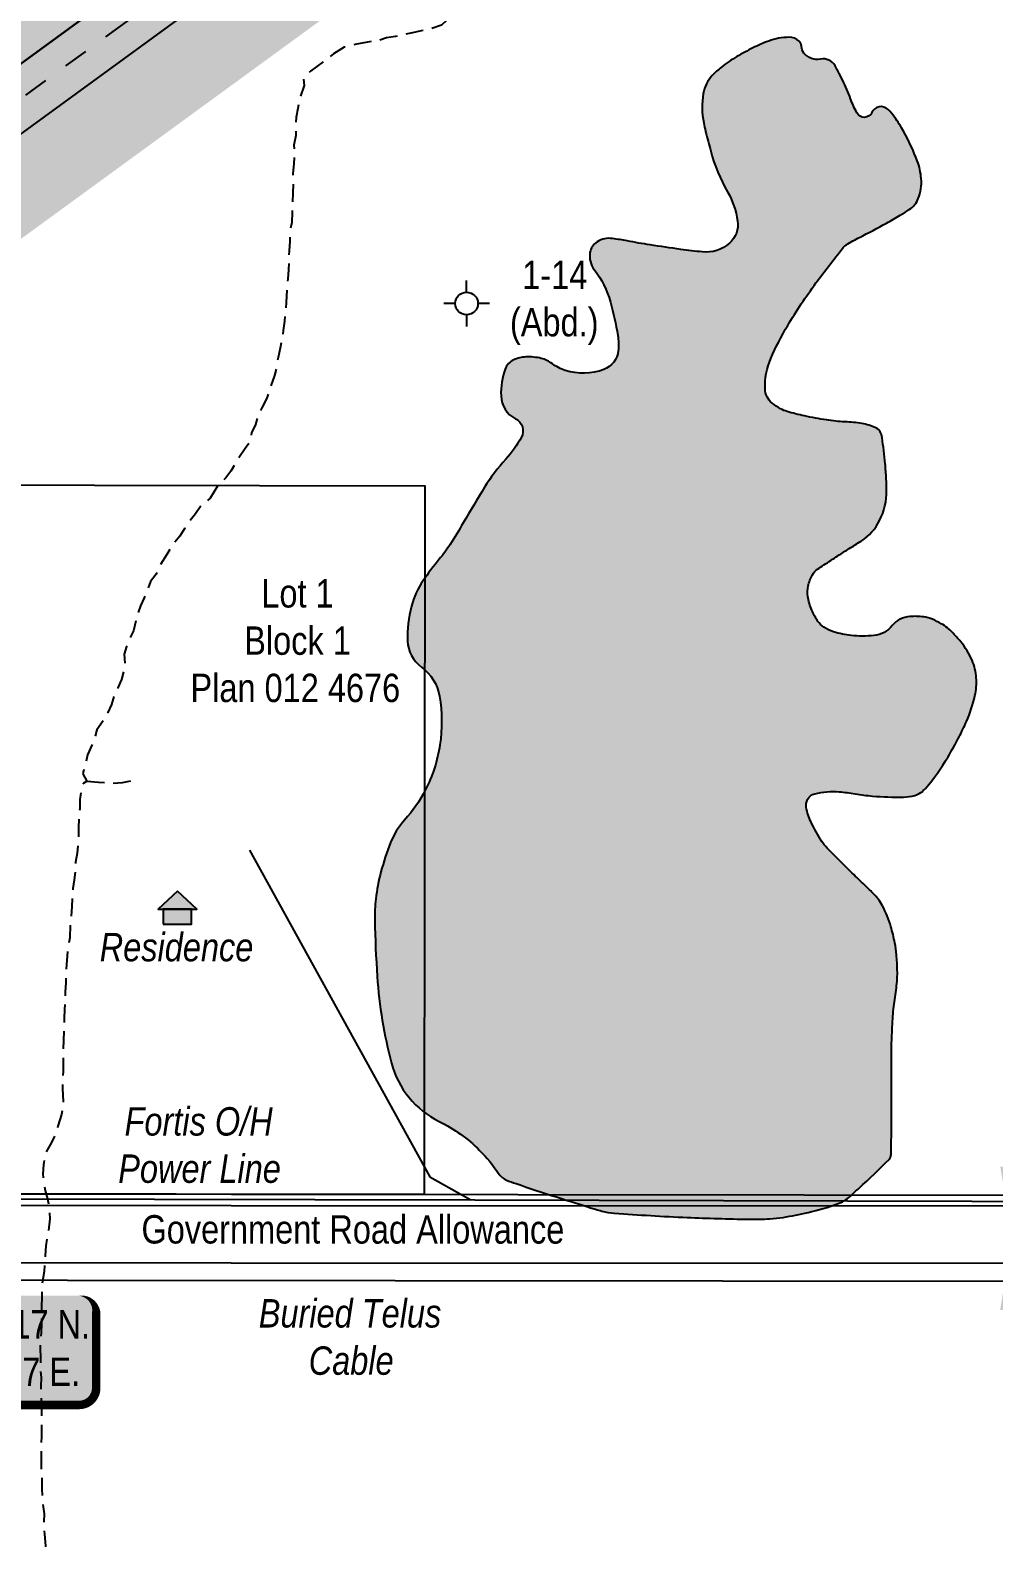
# Model space of a CAD drawing. Extents: x 502055 to 509951, y 5886875 to 5891529.
# Drawn here: x 505739 to 506078, y 5886876 to 5887410 of the extents above; entities that cross this region are included whole.
import ezdxf
from ezdxf.enums import TextEntityAlignment as Align

# ---------------------------------------------------------------- set-up
doc = ezdxf.new("R2010")
doc.units = 0
doc.header["$LTSCALE"] = 5
doc.header["$PDSIZE"] = 0.5
doc.linetypes.add('foc-DRILLPATH', pattern=[14.75, 6, -1.75, 1.75, -1.75, 1.75, -1.75])
doc.linetypes.add('UG_PIPE', pattern=[1.875, 1.25, -0.625])
doc.layers.get('Defpoints').update_dxf_attribs({"color": 9})
for name, color, linetype in [('AS-PIPE-UG', 44, 'UG_PIPE'), ('AS-POWER', 104, 'foc-POWER'), ('AS-POWER-T', 104, 'Continuous'), ('AS-RESIDENCE', 14, 'Continuous'), ('AS-TELEPHONE', 224, 'foc-TEL'), ('AS-TELEPHONE-T', 224, 'Continuous'), ('DETAIL-T', 7, 'Continuous'), ('F-RW', 190, 'Continuous'), ('F-WS-S', 8, 'Continuous'), ('L-ROAD-T', 7, 'Continuous'), ('L-SEC', 7, 'Continuous'), ('L-TITLEDB', 4, 'Continuous'), ('L-TITLEDB-T', 4, 'Continuous'), ('P-BUFFER-H 30m', 51, 'Continuous'), ('P-PDRILLPATH', 12, 'foc-DRILLPATH'), ('P-PROPOSED', 10, 'Continuous'), ('T-WATER', 160, 'Continuous'), ('T-WATER-H', 133, 'Continuous')]:
    doc.layers.add(name, color=color, linetype=linetype)
doc.layers.add('F-WS-T', color=190, linetype='Continuous', lineweight=9)
doc.layers.add('P-REPAIR-YELLOW-H', color=7, linetype='Continuous', true_color=0xeff1c0)
doc.styles.add('100L', font='ARIALN.TTF', dxfattribs={"height": 11})
doc.styles.add('80', font='ARIALN.TTF', dxfattribs={"height": 10})
doc.styles.add('80CG', font='ARIALN.TTF', dxfattribs={"height": 10})
doc.styles.add('80L', font='ARIALN.TTF', dxfattribs={"height": 10})
doc.styles.add('foc-LtypeFont', font='ARIALN.TTF', dxfattribs={"height": 7.349999999999999})
doc.linetypes.add('foc-POWER', pattern='A,6,-1,["P",foc-LtypeFont,S=0.2,R=0,X=-0.625,Y=-0.75],-1.239999999999999,4', length=12.24)
doc.linetypes.add('foc-TEL', pattern='A,2,-1,["T",foc-LtypeFont,S=0.2,R=0,X=-0.425,Y=-0.75],-1.239999999999999,8', length=12.24)
doc.linetypes.add('foc-TEL-NOLINE', pattern='A,0,-2,["T",foc-LtypeFont,S=0.2,R=0,X=-0.425,Y=-0.75],-10.24', length=12.24)
doc.dimstyles.new('Compass 5 000', dxfattribs={"dimscale": 5, "dimtxt": 9, "dimasz": 2, "dimexe": 0.2, "dimexo": 0.0625, "dimgap": 0.5, "dimtad": 0, "dimtih": 1, "dimtoh": 1, "dimzin": 0, "dimdsep": 46, "dimtxsty": '80CG', "dimcen": 0.1, "dimse1": 1, "dimse2": 1, "dimclrd": 256, "dimclrt": 256, "dimaunit": 1, "dimadec": 4, "dimazin": 0, "dimtfac": 0.06, "dimtofl": 0, "dimtmove": 0, "dimatfit": 1, "dimfxl": 0.2, "dimtolj": 1, "dimtzin": 0, "dimlwd": -1, "dimarcsym": 0})

# ---------------------------------------------------------------- blocks, each defined once
blk = doc.blocks.new('GABD')
for p, q in [((0, 0.8077887898252811), (0, 1.615577579648743)), ((-0.8077887898243716, 0), (-1.615577579648743, 0)), ((1.615577579648743, 0), (0.8077887898243716, 0)), ((0, -0.8077887898252811), (0, -1.615577579648743))]:
    blk.add_line(p, q)
blk.add_circle((0, 0), 0.8)
blk = doc.blocks.new('*D380')
at = {"layer": 'Defpoints', "color": 0, "transparency": 16777216}
for p in [(506013.5003196545, 5886999.739307504), (506082.2474383505, 5886999.653492651), (506013.4622713345, 5886969.258426028)]:
    blk.add_point(p, dxfattribs=at)
at = {"layer": 'L-TITLEDB-T', "transparency": 16777216}
for p, q in [((506082.2599210244, 5887009.65348486), (506082.2892543388, 5887033.152690115)), ((506082.2892543388, 5887033.152690115), (506092.2892543388, 5887033.152690114)), ((506082.1969073566, 5886959.172618967), (506082.1844246827, 5886949.172626757))]:
    blk.add_line(p, q, dxfattribs=at)
for points in [[(506080.5932556561, 5887009.655565306), (506083.9265863926, 5887009.651404414), (506082.2474383505, 5886999.653492651)], [(506080.5302419884, 5886959.174699412), (506083.8635727247, 5886959.17053852), (506082.2093900305, 5886969.172611175)]]:
    blk.add_solid(points, dxfattribs=at)
at = {"layer": 'L-TITLEDB-T', "transparency": 16777216, "insert": (506129.3970305999, 5887033.152690115), "char_height": 10, "attachment_point": 5, "style": '80CG'}
blk.add_mtext('\\A1;30.48 Road\\PPlan 1791 RS', dxfattribs=at)
blk = doc.blocks.new('res_occ')
for points in [[(0.1000986410450423, 0.8906701123119093), (-1.256710929257224, -0.3736609102117654), (1.456908211347308, -0.3736609102117654)], [(-0.8999013589549576, -1.425351696405505), (1.100098641045042, -1.425351696405505), (1.100098641045042, -0.3736609102117654), (-0.8999013589549576, -0.3736609102117654)]]:
    blk.add_hatch(color=14).paths.add_polyline_path(points)
at = {"color": 14}
for points in [[(0.1000986410450423, 0.8906701123119093), (-1.256710929257224, -0.3736609102117654), (1.456908211347308, -0.3736609102117654)], [(-0.8999013589549576, -1.425351696405505), (1.100098641045042, -1.425351696405505), (1.100098641045042, -0.3736609102117654), (-0.8999013589549576, -0.3736609102117654)]]:
    blk.add_lwpolyline(points, close=True, dxfattribs=at)
blk = doc.blocks.new('*U455')
h = blk.add_hatch(color=254)
edge = h.paths.add_edge_path()
edge.add_line((-33.99999999999998, -20), (33.99999999999998, -20))
edge.add_arc((33.99999999999999, -13.99999999999999), 6.000000000000007, 269.9999999999999, 359.9999999999999)
edge.add_line((39.99999999999999, -14), (39.99999999999999, 12.5))
edge.add_arc((33.99999999999999, 12.49999999999999), 6.000000000000007, 6.785183320455494e-14, 90.00000000000007)
edge.add_line((33.99999999999998, 18.5), (-33.99999999999998, 18.5))
edge.add_arc((-33.99999999999999, 12.49999999999999), 6.000000000000007, 89.99999999999993, 179.9999999999999)
edge.add_line((-39.99999999999999, 12.5), (-39.99999999999999, -14))
edge.add_arc((-33.99999999999999, -13.99999999999999), 6.000000000000007, 180, 270.0000000000001)
at = {"color": 1, "flags": 128}
blk.add_lwpolyline([(-75.2830790201481, 54.50449555331237, 0, 9.999999999999998, 0), (0, 0, 4.999999999999999, 4.999999999999999, 0)], format="xyseb", dxfattribs=at)
blk.add_lwpolyline([(-33.99999999999998, -20, 3, 3, 0), (33.99999999999998, -20, 3, 3, 0.4142135623730951), (39.99999999999999, -14, 3, 3, 0), (39.99999999999999, 12.5, 3, 0, 0.4142135623730951), (33.99999999999998, 18.5, 0, 0, 0), (-33.99999999999998, 18.5, 0, 0, 0.4142135623730951), (-39.99999999999999, 12.5, 0, 0, 0), (-39.99999999999999, -14, 0, 3, 0.4142135623730951)], format="xyseb", close=True, dxfattribs=at)
at = {"color": 1, "style": '80'}
blk.add_attdef('ENTER_TEXT_001', (-35.98567530695772, -4.996589358799454), '', height=10, dxfattribs=at)

msp = doc.modelspace()

# ---------------------------------------------------------------- hatches: boundary and pattern name
at = {"layer": 'P-BUFFER-H 30m'}
h = msp.add_hatch(color=256, dxfattribs=at)
h.dxf.hatch_style = 1
edge = h.paths.add_edge_path()
edge.add_arc((505621.7830000013, 5887000.174), 29.9999999988418, 269.9713478130281, 284.51144770330023, ccw=False)
edge.add_line((505621.7679977519, 5886970.174003752), (505601.770997752, 5886970.184003751))
edge.add_arc((505601.7860000001, 5887000.183999999), 29.99999999975704, 179.9032408297406, 269.9713478154747, ccw=False)
edge.add_line((505571.786042779, 5887000.234662958), (505572.368042779, 5887344.864662957))
edge.add_arc((505602.368, 5887344.814), 29.99999999998724, 126.131243701291, 179.903240833298, ccw=False)
edge.add_line((505584.6788938691, 5887369.044054154), (506193.857893869, 5887813.774054153))
edge.add_arc((506211.547, 5887789.543999999), 30.00000000035879, 0.06713713213719075, 126.13124370138081, ccw=False)
edge.add_line((506241.5469794046, 5887789.579152911), (506241.5759794046, 5887764.830152911))
edge.add_arc((506211.5760000005, 5887764.794999999), 29.99999999955324, -17.800666491452887, 0.06713713213821393, ccw=False)
edge.add_arc((506211.6319999993, 5887746.28), 30.0000000008371, 0.13124179590312224, 18.147256161201312, ccw=False)
edge.add_line((506241.6319212972, 5887746.348717984), (506241.6885477617, 5887721.627540222))
edge.add_arc((506211.6886264645, 5887721.55882224), 29.99999999997767, -53.86913122597218, 0.13124179412710646, ccw=False)
edge.add_line((506229.3775740407, 5887697.328652333), (505687.2816452834, 5887301.577962082))
edge.add_line((505687.2816452834, 5887301.577962082), (505686.7669271262, 5887000.10163386))
edge.add_arc((505656.7669708505, 5887000.152853544), 29.99999999998483, 269.90217756163054, 359.9021775616317, ccw=False)
edge.add_line((505656.7157511664, 5886970.152897269), (505636.7157803159, 5886970.187043725))
edge.add_arc((505636.7670000026, 5887000.187), 29.99999999963996, 255.5879709918466, 269.9021775567391, ccw=False)
at = {"layer": 'P-REPAIR-YELLOW-H'}
h = msp.add_hatch(color=256, dxfattribs=at)
h.dxf.hatch_style = 1
h.paths.add_polyline_path([(505636.767, 5887000.187), (505637.3250000001, 5887327.014), (506211.632, 5887746.28), (506211.6886264645, 5887721.558822239), (505657.3076581134, 5887316.839584833), (505656.7669708505, 5887000.152853544)])
at = {"layer": 'T-WATER-H'}
h = msp.add_hatch(color=256, dxfattribs=at)
h.dxf.hatch_style = 1
edge = h.paths.add_edge_path()
edge.add_arc((505816.412247539, 5887237.500281261), 318.4167414690457, 312.3288180032828, 314.9823997351388)
edge.add_arc((506040.1499229792, 5887013.625106948), 1.906645129295295, 314.9823997839719, 349.8050312788247)
edge.add_arc((506034.0993789305, 5887014.713223144), 8.054252805057097, 349.805031311078, 359.4028247902803)
edge.add_arc((503790.7348642698, 5887038.095926179), 2251.54062371103, 359.4028247858316, 359.9761988639583)
edge.add_arc((500689.2314596187, 5887039.384316167), 5353.044295966038, 359.9761988639622, 360.1067944779134)
edge.add_arc((506308.1584132114, 5887049.857532011), 265.89241822297, 179.5208211719128, 180.1067944796344, ccw=False)
edge.add_arc((506117.1218316561, 5887051.455255619), 74.84915554911879, 177.3353703149262, 179.5208211718064, ccw=False)
edge.add_arc((506607.7612051909, 5887028.620840514), 566.0195998714444, 176.5406836615149, 177.3353703093721, ccw=False)
edge.add_arc((506105.9403605853, 5887058.955875887), 63.28271595333435, 170.4762248478902, 176.5406836617687, ccw=False)
edge.add_arc((505983.4440576498, 5887079.506984306), 60.92554580942883, 350.4762248437794, 356.6569971397687)
edge.add_arc((506009.8050860128, 5887077.967165288), 34.51958324475252, 356.6569971388359, 361.6857158982471)
edge.add_arc((505933.2202850089, 5887075.713291068), 111.1375425871947, 1.685715903516871, 4.487686666681852)
edge.add_arc((506008.5137816498, 5887081.622736624), 35.61249916981961, 4.48768666773443, 11.31668729040195)
edge.add_arc((505975.5375325397, 5887075.02344351), 69.24259989799761, 11.31668728601324, 16.21274742994707)
edge.add_arc((506005.208574748, 5887083.650837145), 38.34271856063118, 16.21274742983341, 28.02376903457875)
edge.add_arc((506022.8896401747, 5887093.061437131), 18.31325359716362, 28.02376901584196, 45.14734299643151)
edge.add_arc((505893.7557596751, 5886963.261676134), 201.4075927994531, 45.14734299452854, 46.55908381926441)
edge.add_arc((506242.9077038524, 5887331.951735773), 306.3713356721883, 225.4144532013082, 226.559082414002, ccw=False)
edge.add_arc((506707.9129947411, 5887803.733462091), 968.7971185653433, 225.0175778489883, 225.4144532013779, ccw=False)
edge.add_arc((506387.9948286733, 5887483.618952964), 516.2256524594086, 224.4738886767872, 225.0175789029987, ccw=False)
edge.add_arc((506030.1685989118, 5887132.304501754), 14.76632775353476, 211.8817662487689, 224.4738886776219, ccw=False)
edge.add_arc((506087.1260356362, 5887167.73223982), 81.84295723555, 206.5419373624872, 211.8817662212326, ccw=False)
edge.add_arc((506029.9041110094, 5887139.150126714), 17.87979715422243, 188.8860450125201, 206.5419373604791, ccw=False)
edge.add_arc((506016.7163398235, 5887137.088267519), 4.531817075324106, 153.3897705237493, 188.8860450196758, ccw=False)
edge.add_arc((506016.162723126, 5887137.365621749), 3.91261047264809, 103.72813983859402, 153.3897705325276, ccw=False)
edge.add_arc((506021.675296687, 5887114.800306085), 27.1415135516697, 85.37907647423071, 103.72813981399628, ccw=False)
edge.add_arc((506018.7335709539, 5887078.404362791), 63.6561467631622, 80.28354345410952, 85.37907647410759, ccw=False)
edge.add_arc((506042.0837475599, 5887214.772674707), 74.69683384161641, 260.2835434932087, 264.9872208684105)
edge.add_arc((506044.7252674141, 5887244.888021528), 104.9278070527258, 264.9872208684213, 270.9542560798708)
edge.add_arc((506046.2308474703, 5887154.497812568), 14.52506015274457, 270.9542560626601, 287.0375666756079)
edge.add_arc((506048.1127328944, 5887148.356846344), 8.102213515997112, 287.0375666744875, 319.252501228238)
edge.add_arc((505997.5792524194, 5887191.89543521), 74.8048474174458, 319.2525011744289, 329.7301484944924)
edge.add_arc((505918.5485466907, 5887238.021482792), 166.3114849552222, 329.7301484946045, 332.5111645114735)
edge.add_arc((505985.9073163226, 5887202.973407281), 90.38012487680005, 332.5111645034708, 336.2839661588567)
edge.add_arc((506023.0294826023, 5887186.665523875), 49.83382676608741, 336.2839661590569, 347.2680859436844)
edge.add_arc((506049.9130011796, 5887180.591324565), 22.27263179301529, 347.2680859485604, 363.729650241251)
edge.add_arc((506053.5390746142, 5887180.827696598), 18.63886236022058, 3.729650241417013, 23.34684498853227)
edge.add_arc((506045.9301663098, 5887177.54340549), 26.92632600546052, 23.34684498997186, 39.64354313715227)
edge.add_arc((506013.5546753721, 5887150.718600824), 68.97085666989176, 39.6435431375947, 43.54876103893991)
edge.add_arc((506052.8818945881, 5887188.102398901), 14.71057165490973, 43.54876097941554, 52.01078039615278)
edge.add_arc((506050.9617806075, 5887185.643811712), 17.83010505993441, 52.01078039752245, 60.27030001526989)
edge.add_arc((506043.744103716, 5887173.00510422), 32.38454722604097, 60.27030010825824, 66.39653462179074)
edge.add_arc((506052.2288208519, 5887192.422653111), 11.19418078797579, 66.39653462226421, 82.87930567795745)
edge.add_arc((506050.4208639801, 5887177.950128209), 25.77919656052255, 82.87930563096599, 93.71959895449936)
edge.add_arc((506049.3169285277, 5887194.930980444), 8.76249840508454, 93.71959895443825, 140.8458201737594)
edge.add_arc((506035.0388721521, 5887206.556877964), 9.650116483086071, 276.0631395414207, 320.84582017943137, ccw=False)
edge.add_arc((506031.9677253742, 5887235.4703523), 38.72623968963145, 269.9999999993972, 276.0631395413633, ccw=False)
edge.add_arc((506031.9677253811, 5887231.458097857), 34.71398524660617, 263.59570334300935, 269.99999998789485, ccw=False)
edge.add_arc((506031.915044614, 5887230.98875597), 34.24169606583555, 252.9071461281291, 263.595703342995, ccw=False)
edge.add_arc((506025.5137238889, 5887210.171699667), 12.46265246553026, 235.14472861096561, 252.9071460665753, ccw=False)
edge.add_arc((506023.150719985, 5887206.778771438), 8.327951820823339, 215.3278024660475, 235.1447286139597, ccw=False)
edge.add_arc((506033.2476950082, 5887213.935186476), 20.70386313362989, 202.79700511525, 215.327802409025, ccw=False)
edge.add_arc((506032.6372765613, 5887213.678627733), 20.04172034775436, 188.3709732010635, 202.7970051156273, ccw=False)
edge.add_arc((506023.0041788681, 5887212.261121924), 10.30488852802942, 168.2017269751499, 188.3709731969922, ccw=False)
edge.add_arc((506027.4355987471, 5887211.335489475), 14.83194911678006, 151.5423335939353, 168.2017269719933, ccw=False)
edge.add_arc((506019.2122140401, 5887215.792559093), 5.478365546135567, 123.9617730457035, 151.5423335327679, ccw=False)
edge.add_arc((506132.5652609229, 5887047.49766055), 208.3874242720106, 123.21559227548809, 123.9617730432467, ccw=False)
edge.add_arc((506560.0446182857, 5886394.628540701), 988.7570089072533, 122.87303455317041, 123.21559135517961, ccw=False)
edge.add_arc((506204.3676354961, 5886944.98922568), 333.4685230808542, 122.05679215864279, 122.873034553168, ccw=False)
edge.add_arc((505832.8221334316, 5887538.27692869), 366.5574468999427, 302.0567921375515, 302.8353219026879)
edge.add_arc((506021.5518688906, 5887245.82181413), 18.49293121516157, 302.8353219033468, 333.313381575461)
edge.add_arc((506017.479264159, 5887247.868929292), 23.05108761743461, 333.3133815664096, 360.5471665869357)
edge.add_arc((505943.9045733886, 5887247.166280045), 96.62913351385787, 0.5471665871262472, 3.014631269573643)
edge.add_arc((505883.643960288, 5887243.992724283), 156.9732545816169, 3.01463126908086, 4.950514925310078)
edge.add_arc((505903.4579074444, 5887245.708977491), 137.0851167353169, 4.950514925342256, 8.847170815239622)
edge.add_arc((506032.4613549602, 5887265.788532228), 6.528316876429845, 8.847170827983357, 26.77284870163518)
edge.add_arc((506035.4238990085, 5887267.283259222), 3.210052868465249, 26.77284870016675, 65.2382276417356)
edge.add_arc((506028.7177301302, 5887252.744312161), 19.22110163730166, 65.23822765448088, 80.71109413975519)
edge.add_arc((506023.7544740864, 5887222.398671552), 49.96995225855146, 80.71109413986379, 87.62518216169092)
edge.add_arc((506028.2169237371, 5887329.999792889), 57.72366301133716, 261.19272340296874, 267.62518154473514, ccw=False)
edge.add_arc((506040.6461258911, 5887410.220165119), 138.9012041595641, 257.9124574873207, 261.1927234029049, ccw=False)
edge.add_arc((506029.8578541361, 5887359.843935619), 87.38274818461821, 253.77642247269551, 257.9124573567605, ccw=False)
edge.add_arc((506008.3896957387, 5887286.063387599), 10.54232203308608, 240.27026235863218, 253.7764224736179, ccw=False)
edge.add_arc((506013.9841715624, 5887295.859729988), 21.82356681979637, 230.894299754464, 240.2702621928015, ccw=False)
edge.add_arc((506004.5034575314, 5887284.196085069), 6.792780036738085, 181.819416876677, 230.8942997548956, ccw=False)
edge.add_arc((506022.589668676, 5887284.770602475), 24.88811379457503, 156.7584932825356, 181.8194168673131, ccw=False)
edge.add_arc((506090.5222518615, 5887255.596389477), 98.82031626622351, 149.1619316222282, 156.7584932827673, ccw=False)
edge.add_arc((506166.6583264209, 5887210.141590482), 187.4929760945552, 143.6488160943205, 149.1619316318252, ccw=False)
edge.add_arc((506337.9470861517, 5887084.081748211), 400.1686047957251, 141.4526672038383, 143.6488160942211, ccw=False)
edge.add_arc((506029.5739716904, 5887329.789009544), 5.876789011446783, 123.2550898965311, 141.4526672790024, ccw=False)
edge.add_arc((506050.0245907567, 5887298.602674051), 43.17042575662177, 116.2126103728458, 123.25508989961659, ccw=False)
edge.add_arc((505951.251256144, 5887499.225120071), 180.4487538269585, 296.2126104214135, 299.6555843627168)
edge.add_arc((505887.8861241262, 5887610.516395614), 308.5147054598996, 299.6555843627509, 300.6842658553142)
edge.add_arc((505974.2930556143, 5887464.899456878), 139.1911965896808, 300.6842667216086, 302.2157775605552)
edge.add_arc((506044.2217767793, 5887353.922316616), 8.019737405690728, 302.2157775596947, 338.8634545021847)
edge.add_arc((506036.7775577875, 5887356.800258206), 16.00089923785303, 338.863454483656, 364.5838958787814)
edge.add_arc((506029.765294716, 5887356.238048566), 23.03566384391836, 4.583895879846052, 20.47379547676707)
edge.add_arc((505980.8250211847, 5887337.965537739), 75.27583062420358, 20.47379547605524, 29.24431186064701)
edge.add_arc((505998.0866236387, 5887347.630248585), 55.49276829776021, 29.2443118611656, 35.37908817057213)
edge.add_arc((506027.2666728264, 5887368.35140536), 19.70392075155286, 35.37908826454642, 45.68338993549619)
edge.add_arc((506038.5677330085, 5887379.925317528), 3.527722059943142, 45.68338993848285, 155.4867044692394)
edge.add_arc((506032.6752571984, 5887382.612324973), 2.948486721735117, 208.4877512870722, 335.486704486482, ccw=False)
edge.add_arc((506061.2718724604, 5887398.131105511), 35.48460440443161, 199.5537473459399, 208.4877512908068, ccw=False)
edge.add_arc((505975.0033228448, 5887367.490705824), 56.06372570501542, 19.55374723504747, 26.65873592843167)
edge.add_arc((505831.4616163907, 5887295.426229656), 216.6797592044533, 26.65873592817034, 27.66044873833807)
edge.add_arc((505963.9365765473, 5887364.860527427), 67.11125725477231, 27.66044851758279, 29.46042587109665)
edge.add_arc((506018.2359142363, 5887395.532124263), 4.748087627599814, 29.46042587128703, 101.4172940635323)
edge.add_arc((506016.1133157974, 5887406.042665016), 5.974640152479433, 218.2534013991157, 281.41729409610485, ccw=False)
edge.add_arc((506014.6469070174, 5887404.886500384), 4.10726997882293, 181.7143426944719, 218.2534013981329, ccw=False)
edge.add_arc((506008.0593706646, 5887404.689336361), 2.483216258641638, 1.714342764282158, 49.26750284959794)
edge.add_arc((506006.1321267762, 5887402.45127753), 5.436718643747446, 49.26750284728243, 89.99999997730303)
edge.add_arc((506006.1321267785, 5887387.809137317), 20.07885885611176, 90.00000000049828, 110.8669230029248)
edge.add_arc((506023.0027318173, 5887343.552743355), 67.44177389457379, 110.8669230032913, 116.0396080596035)
edge.add_arc((506026.0063276305, 5887337.405249129), 74.28379648041268, 116.0396081461001, 120.9681663464134)
edge.add_arc((506016.8552348132, 5887352.654410063), 56.499550391564, 120.9681663458869, 127.6306177526402)
edge.add_arc((505998.2601934146, 5887376.773889867), 26.04425740986181, 127.6306176575311, 137.4500749171961)
edge.add_arc((505988.3732780183, 5887385.849440085), 12.62350080608112, 137.4500749165264, 169.839623971855)
edge.add_arc((506002.8071294558, 5887383.26268418), 27.28731250098468, 169.8396239723273, 191.709984142099)
edge.add_arc((506050.5441294207, 5887393.157217154), 76.03895809773688, 191.7099841443576, 194.0445322497548)
edge.add_arc((506370.4014401189, 5887473.170711304), 405.7522554534193, 194.0445322508095, 195.0551013680097)
edge.add_arc((506037.8977062734, 5887383.73378858), 61.43017343189737, 195.0551013681578, 209.6154668329586)
edge.add_arc((505958.7300637015, 5887338.732036052), 29.63394332617882, 8.590339543048572, 29.615466827183127, ccw=False)
edge.add_arc((505979.3600590333, 5887341.848471683), 8.769886231830037, -48.66966365769878, 8.59033954418669, ccw=False)
edge.add_arc((505976.8940101329, 5887344.652520589), 12.50406451428597, 264.01426953940575, 311.3303363585898, ccw=False)
edge.add_arc((506002.3144709583, 5887587.092856603), 256.27345626635, 262.3086111590944, 264.0142695397293, ccw=False)
edge.add_arc((506038.7200424364, 5887856.659387402), 528.2872062164672, 261.12065456239884, 262.30861112478703, ccw=False)
edge.add_arc((505994.6847383965, 5887574.791069635), 242.9998833948673, 259.2060839528957, 261.1206545623862, ccw=False)
edge.add_arc((505930.0995221686, 5887236.028080898), 101.8647461239211, 79.20608407795767, 82.16335054010315)
edge.add_arc((505942.8790081008, 5887328.878854163), 8.138648602807324, 82.16335054020296, 121.9895836624253)
edge.add_arc((505941.5135981956, 5887331.064851007), 5.561261085694195, 121.989583676506, 170.6542665275984)
edge.add_arc((505943.6493115771, 5887330.71336386), 7.72570440059524, 170.6542665284943, 217.5921451200331)
edge.add_arc((505911.0912642156, 5887305.647401892), 33.36357519110896, 15.494901767379417, 37.59214511702112, ccw=False)
edge.add_arc((505839.6501705569, 5887285.841878795), 107.4991847743708, 9.063362480048681, 15.494901767160172, ccw=False)
edge.add_arc((505924.7087334279, 5887299.410273173), 21.3652167729439, -5.393983538991392, 9.063362483270282, ccw=False)
edge.add_arc((505938.0961430226, 5887298.146208699), 7.918261926166769, 290.46075425207596, 354.60601645805974, ccw=False)
edge.add_arc((505933.6771887937, 5887309.989963615), 20.55953112702331, 251.97998757940042, 290.4607542418912, ccw=False)
edge.add_arc((505932.197091694, 5887305.440101128), 15.77497931128807, 233.0034753637762, 251.9799875794402, ccw=False)
edge.add_arc((505916.3401696663, 5887284.394599043), 10.57563992646953, 53.00347523339045, 76.23293877875119)
edge.add_arc((505914.3514866438, 5887276.277991627), 18.93232444243435, 76.2329387795692, 92.93387662176893)
edge.add_arc((505913.9889354547, 5887283.352077113), 11.84895456434273, 92.93387660061043, 114.0899080384766)
edge.add_arc((505911.4378222435, 5887289.057858191), 5.598825259579559, 114.0899080408132, 160.548909548969)
edge.add_arc((505930.852494241, 5887282.201407877), 26.18863826739107, 160.5489095479386, 181.5641971877549)
edge.add_arc((505914.0147148719, 5887281.74161568), 9.34458225537608, 181.5641971878306, 243.1861174523407)
edge.add_arc((505907.6497735155, 5887269.148756036), 4.765435196398782, -28.470701580343473, 63.18611744939062, ccw=False)
edge.add_arc((505876.8790292732, 5887285.8355393), 39.76954119797041, 317.8385126193475, 331.52929842242634, ccw=False)
edge.add_arc((505956.8854057424, 5887213.388120875), 68.163997204948, 137.8385125309703, 148.2855758963497)
edge.add_arc((506411.0777269379, 5886932.715244137), 602.0815267629239, 148.2855758965996, 149.6765316854357)
edge.add_arc((505697.392272636, 5887350.151588788), 224.7195554316894, 327.39966062125245, 329.67653193032754, ccw=False)
edge.add_arc((505841.7182962467, 5887257.850041457), 53.40237377406211, 320.4507147797045, 327.39966062165877, ccw=False)
edge.add_arc((505968.7670169716, 5887152.935478928), 111.3654715972013, 140.4507148292738, 145.2611601445043)
edge.add_arc((505900.417484984, 5887200.331518848), 28.19069703777952, 145.2611601460155, 165.6422129619568)
edge.add_arc((505915.2029049845, 5887196.546877385), 43.45281208143502, 165.642212959508, 182.0277018626665)
edge.add_arc((505883.6266417036, 5887195.42892433), 11.85676451487895, 182.0277018591347, 233.819668031899)
edge.add_arc((505867.1474667987, 5887172.896762214), 16.05849180133827, 9.736749549327612, 53.8196680352969, ccw=False)
edge.add_arc((505829.584226964, 5887166.451160278), 54.17073092729888, -8.546256763294423, 9.736749550716297, ccw=False)
edge.add_arc((505832.0130598128, 5887166.086163863), 51.71462600442347, 332.7378002785807, 351.45374323454547, ccw=False)
edge.add_arc((505834.1406205143, 5887164.989824858), 49.32120298446269, 317.877898851423, 332.7378002785359, ccw=False)
edge.add_arc((505890.2741660285, 5887114.229929621), 26.35932222762971, 137.8778988795343, 158.2548389734711)
edge.add_arc((505948.8510466419, 5887090.865858338), 89.42381912845428, 158.2548389728065, 165.2830495045384)
edge.add_arc((505929.3918386853, 5887095.977039522), 69.30455106524315, 165.2830495050861, 173.2679532777814)
edge.add_arc((505915.0384664647, 5887097.6713127), 54.85152869270124, 173.2679532772805, 181.0422743671426)
edge.add_arc((506254.6681786602, 5887103.850238942), 394.5374432306828, 181.0422743678155, 183.9391228193366)
edge.add_arc((506026.0044254152, 5887088.104638519), 165.3322164561544, 183.9391228194651, 194.6963509438271)
edge.add_arc((505896.810775994, 5887054.220113317), 31.76889776842587, 194.6963509412924, 219.3912229748663)
edge.add_arc((505897.0865881876, 5887054.446597258), 32.12578338224075, 219.3912229745482, 243.7180119756107)
edge.add_arc((505858.905817637, 5886977.132498076), 54.10206114649184, 45.02993748506901, 63.718011968197914, ccw=False)
edge.add_arc((505859.8449045369, 5886978.07256685), 52.77329724517083, 33.578516776766605, 45.02993748457891, ccw=False)
edge.add_arc((505908.9793904092, 5887010.690892274), 6.202569475194291, 213.5785167826748, 247.4151448256067)
edge.add_arc((505926.7567943934, 5887053.430201079), 52.4917108525777, 247.4151448280453, 251.3339721060564)
edge.add_arc((506205.7097090154, 5887879.172950224), 924.0798110134573, 251.3339719873573, 252.2677999931481)
edge.add_arc((506569.0995319468, 5889015.618280518), 2117.21021132886, 252.2677999931512, 252.6559778085065)
edge.add_arc((505954.7415660157, 5887048.466605514), 56.3556743048735, 252.6559781872299, 255.0354154568564)
edge.add_arc((505946.3435542045, 5887017.047128038), 23.83321795185604, 255.03541545693, 265.7487713180972)
edge.add_arc((506003.8021839889, 5887790.022087015), 798.9408113489117, 265.7487713044725, 267.5965311849922)
edge.add_arc((506006.7591921949, 5887860.472221644), 869.4529760206732, 267.596531184994, 269.0212806961257)
edge.add_arc((505993.6971930139, 5887095.876460484), 104.7456504342229, 269.0212807039442, 273.1268680230218)
edge.add_arc((505997.1041875478, 5887033.509718149), 42.28591811597487, 273.1268680230485, 279.4566067513638)
edge.add_arc((505978.4468743153, 5887145.522500524), 155.8418900087892, 279.4566067622756, 282.7525564377735)
edge.add_arc((505994.1655338742, 5887076.070417027), 84.6332658088684, 282.7525564377202, 290.2870361184734)
edge.add_arc((506019.2340542512, 5887008.25424763), 12.33206564198656, 290.2870361377653, 310.1096562392542)
edge.add_arc((506007.4401307914, 5887022.255192183), 30.63843281166422, 310.109656238504, 311.8964629578052)
edge.add_arc((505678.4807974541, 5887388.931885709), 523.249882703933, 311.8964637432129, 312.3288180032577)

# ---------------------------------------------------------------- linework, layer by layer
at = {"layer": 'AS-PIPE-UG', "flags": 128}
for points in [[(505888.4883200123, 5887900.060688579), (505888.4653470078, 5887899.229904123), (505888.2871170415, 5887895.955420999), (505888.4121536787, 5887892.787111677), (505888.7607207622, 5887889.624350204), (505888.7095406258, 5887886.383825838), (505888.6217975297, 5887883.31253996), (505888.372126964, 5887880.227265664), (505888.3513128319, 5887875.454387612), (505888.4251897621, 5887870.691332375), (505888.4112860146, 5887867.580802978), (505888.5386482053, 5887864.525535172), (505888.3349911997, 5887861.403618691), (505888.1943624258, 5887858.336268244), (505888.2444794423, 5887855.20620731), (505888.3020593731, 5887852.066742037), (505888.2702372227, 5887847.400645906), (505888.5881042808, 5887842.866136524), (505888.5469846101, 5887839.75117965), (505888.5279174653, 5887836.636967212), (505888.1284770091, 5887833.469952455), (505888.1658383408, 5887830.255515669), (505888.4480753308, 5887827.087416251), (505888.2432882859, 5887822.389971301), (505888.1161932123, 5887817.452892626), (505888.0862572684, 5887814.23422615), (505888.0911571225, 5887811.029627749), (505888.0541430054, 5887807.898409888), (505888.0115845702, 5887804.633383012), (505888.0143677055, 5887801.390829587), (505888.0292967466, 5887796.773178486), (505888.1865618729, 5887792.319711402), (505888.266873147, 5887789.264997402), (505888.3933439754, 5887786.300857465), (505888.3882881878, 5887783.276008014), (505888.3764544681, 5887780.094327996), (505888.2403904676, 5887775.462083693), (505888.3515891914, 5887770.79399094), (505888.3057895545, 5887767.721304099), (505888.277423685, 5887764.691738474), (505888.2876964053, 5887761.564924704), (505888.3613542322, 5887758.30138801), (505888.5687646876, 5887755.048384313), (505888.5395336967, 5887751.842685464), (505888.3470936661, 5887747.168561609), (505888.49478504, 5887744.101073098), (505888.4400528797, 5887741.010913629), (505888.3277679616, 5887737.858875947), (505888.2474688591, 5887734.742124455), (505888.3085740099, 5887731.52231562), (505888.2749799822, 5887728.345909953), (505888.3878101404, 5887725.138209818), (505888.5372799741, 5887720.33085759), (505888.3323767853, 5887715.577317444), (505887.7810973084, 5887712.486889133), (505888.1096225726, 5887709.359293552), (505888.2721194593, 5887706.323031794), (505888.2925658263, 5887703.181625352), (505888.3320684585, 5887698.323340401), (505888.2808484276, 5887693.597243609), (505888.3394244171, 5887690.528772161), (505888.355737369, 5887687.474634281), (505888.5807057546, 5887684.410859512), (505888.5330891081, 5887681.251250871), (505888.576220416, 5887676.618951845), (505888.4700881978, 5887671.931013051), (505888.4277051824, 5887668.668951518), (505888.5705240868, 5887665.46064899), (505888.7492270898, 5887662.392427148), (505888.8955538502, 5887659.263975648), (505888.8070903752, 5887656.090632117), (505888.332400928, 5887652.920828348), (505888.2005416349, 5887649.704864064), (505888.4166388226, 5887646.428357855), (505888.4672883467, 5887643.11106108), (505888.3753769542, 5887639.857791505), (505888.6330169424, 5887635.051326325), (505888.497590533, 5887630.287955816), (505888.5982975003, 5887627.167040835), (505888.5607635228, 5887623.919762224), (505888.3588372243, 5887620.847808878), (505888.1966562383, 5887617.805696902), (505888.0831918733, 5887614.632714973), (505888.1749176799, 5887611.387205372), (505888.0488315393, 5887606.504165183), (505888.3561024409, 5887601.851136739), (505888.0059783008, 5887598.831562366), (505887.8830383732, 5887595.740146764), (505888.0473409836, 5887592.557660005), (505888.1586393857, 5887589.376125146), (505888.3113518226, 5887586.236303654), (505888.2416917071, 5887581.306067412), (505888.1402404393, 5887576.71893598), (505888.0713629492, 5887573.645557364), (505888.0603027907, 5887570.566972304), (505888.3123131183, 5887567.556750975), (505888.3372068097, 5887564.513156647), (505888.0517784281, 5887561.414864934), (505887.9688791184, 5887556.694589749), (505888.0570925645, 5887551.955696075), (505887.9893287188, 5887548.758147618), (505887.9524778411, 5887545.540851679), (505887.9236892379, 5887542.217932343), (505887.9333845134, 5887538.974011652), (505888.1083991441, 5887535.731850624), (505887.8962313434, 5887532.530397058), (505888.1376650711, 5887527.809952556), (505887.6636626747, 5887523.238678662), (505887.6297891325, 5887520.092230054), (505887.9252432464, 5887516.892409013), (505888.0805284346, 5887513.76345428), (505887.959758724, 5887510.566834471), (505887.3851930645, 5887507.38266409), (505887.4233313156, 5887504.075027967), (505887.6102793549, 5887500.903299433), (505887.2848173119, 5887496.195556168), (505887.3291737432, 5887492.962677887), (505887.5158708681, 5887489.750894964), (505887.2925636665, 5887486.565044183), (505887.2218635091, 5887483.261576457), (505887.3777721903, 5887479.821278431), (505887.5943091522, 5887476.534705315), (505887.2997744355, 5887473.310809647), (505887.3363636953, 5887469.992297178), (505887.5887072898, 5887466.665714398), (505887.4537307229, 5887463.340751685), (505887.3327518038, 5887458.405410597), (505887.5522674276, 5887455.189748145), (505887.8043061155, 5887451.965310764), (505887.4227446314, 5887448.795307321), (505887.7894460059, 5887445.669565625), (505887.6612202105, 5887442.572469763), (505887.4831001534, 5887439.389101271), (505887.7585258605, 5887436.206407862), (505887.9510955437, 5887433.010301447), (505888.2535588946, 5887428.414592366), (505888.226040556, 5887425.328879936), (505888.3333574603, 5887422.504957683), (505888.1426360498, 5887418.523431265), (505886.6415864969, 5887414.91858347), (505883.7159668365, 5887412.225280587), (505879.528815739, 5887410.690665863), (505876.5304120833, 5887410.202761688), (505873.4690261088, 5887409.519101336), (505870.4848060976, 5887408.784159171), (505867.530109537, 5887408.182646432), (505864.3639262341, 5887407.684112662), (505861.4010170504, 5887406.720667759), (505858.2941959961, 5887406.280842811), (505853.8023595463, 5887405.420028392), (505849.3822627484, 5887404.373936225), (505845.6730337598, 5887402.058826406), (505837.5549154844, 5887396.000257199), (505835.0235559052, 5887393.303856831), (505835.3197674773, 5887390.939852529), (505833.94148024, 5887386.666451135), (505833.0358727924, 5887382.77197603), (505832.4536754369, 5887379.791374161), (505832.3528403866, 5887376.575686523), (505832.3975460108, 5887373.223663909), (505831.7150056959, 5887369.880286145), (505831.9060489418, 5887366.675258828), (505831.6227960411, 5887363.329604735), (505831.3768880062, 5887359.864749564), (505831.4135126842, 5887356.387046316), (505831.3423178133, 5887352.913405983), (505831.1934242262, 5887349.483133771), (505831.0654055572, 5887346.084719048), (505830.9395718176, 5887342.619158276), (505830.2421772808, 5887339.279638302), (505830.235452995, 5887336.063618494), (505829.9842551711, 5887332.647118749), (505829.913283068, 5887329.285572248), (505829.84057933, 5887325.96412936), (505829.5658609843, 5887322.664081196), (505829.2165336079, 5887319.337081372), (505828.9856498922, 5887314.386832244), (505828.7288256298, 5887311.048728158), (505828.3562389613, 5887307.771092938), (505827.9472144753, 5887304.557620364), (505827.4838024518, 5887301.392161498), (505826.8624856043, 5887298.248631105), (505826.1364983143, 5887294.988783233), (505825.6065711986, 5887291.761006504), (505824.8608755312, 5887288.595376177), (505823.1823224454, 5887283.857247776), (505822.1307032039, 5887280.609645125), (505820.5635484803, 5887277.469928991), (505819.0378741907, 5887274.516115705), (505818.2260484715, 5887271.313164013), (505816.8119530989, 5887268.475192405), (505816.3181618736, 5887265.374543227), (505814.5490241808, 5887262.864800511), (505811.8474330101, 5887258.986755833), (505809.4266448896, 5887254.937823791), (505807.7018526013, 5887252.57675588), (505804.8421023939, 5887249.664541488), (505802.2571175491, 5887245.364501932), (505798.8037219316, 5887242.487480059), (505797.0021107576, 5887239.880448339), (505795.1344989247, 5887237.381252132), (505793.2186133007, 5887234.842667573), (505791.5498668126, 5887231.943881139), (505789.3636223461, 5887229.529551824), (505786.9338986672, 5887225.536172597), (505784.4788747924, 5887221.538204285), (505783.1543477707, 5887218.654217182), (505781.1351470621, 5887216.058307176), (505780.0835711878, 5887213.187117317), (505778.8986640304, 5887210.241242728), (505777.6385068611, 5887207.398696114), (505776.1711386701, 5887203.000097631), (505775.1888977445, 5887198.59440613), (505773.8649877012, 5887195.936614643), (505772.7611420973, 5887193.044247658), (505771.9063352566, 5887190.361238587), (505772.1634025163, 5887185.902231079), (505770.9258180108, 5887181.424692074), (505769.6817371392, 5887178.547196691), (505768.3678131087, 5887175.674651996), (505767.3825035521, 5887172.609508956), (505766.1452880084, 5887169.766671038), (505764.6676846535, 5887167.063415829), (505762.2191971384, 5887163.73678651), (505761.1988997674, 5887159.724616472), (505758.9307022531, 5887154.950422052), (505758.3463774285, 5887152.128085418), (505757.3179794571, 5887148.150430596), (505758.7085614885, 5887145.557990411), (505757.4454214653, 5887144.773766452), (505756.6740122107, 5887142.044008947), (505756.265456374, 5887139.088776969), (505756.2265945869, 5887135.817486781), (505755.9195503589, 5887132.459177788), (505755.8522649442, 5887129.234553687), (505755.7985946917, 5887124.731828165), (505755.3166486713, 5887120.180020649), (505754.8043235852, 5887117.052400437), (505754.6632746739, 5887113.994052315), (505754.2622498511, 5887110.870219051), (505753.8035807212, 5887107.752609858), (505753.6257228531, 5887104.466082809), (505753.4628764412, 5887101.340910621), (505753.188829069, 5887098.177951106), (505752.9296453018, 5887095.049121848), (505752.735246221, 5887090.321063697), (505751.9688961146, 5887085.569891109), (505751.5666917626, 5887080.921554673), (505751.3606854146, 5887077.650623965), (505751.2891093872, 5887074.492328703), (505751.0896155852, 5887071.303120719), (505751.0395702081, 5887068.33280754), (505750.9180897828, 5887065.141290889), (505750.7707832819, 5887061.935171934), (505750.7435497683, 5887058.836455485), (505750.5759900133, 5887054.176923388), (505750.38513668, 5887049.495714823), (505750.4236820047, 5887046.373266875), (505750.356004506, 5887043.320897657), (505750.2330648785, 5887040.192496179), (505750.1966096166, 5887037.215405115), (505750.4287675223, 5887032.668689126), (505749.8743930696, 5887028.109873272), (505748.5353223913, 5887023.910327648), (505747.6673549463, 5887020.938704439), (505746.2413147961, 5887018.191545511), (505744.0748344912, 5887014.43071883), (505743.4250061419, 5887010.276656275), (505743.2073752553, 5887007.119520914), (505743.4965622396, 5887004.129249619), (505744.115014384, 5887001.316721886), (505744.8789783245, 5886998.349919483), (505745.6491844826, 5886994.689067751), (505745.6553017751, 5886991.29116547), (505745.2339862043, 5886987.231488363), (505744.8597141505, 5886985.140176849), (505744.8467610067, 5886985.015811528), (505744.329332879, 5886981.815371288), (505744.0338172634, 5886978.250179229), (505743.6608465242, 5886972.765259665), (505742.904132119, 5886968.0245965), (505742.9108806908, 5886963.546554954), (505742.7599629779, 5886960.437734162), (505742.7278490209, 5886957.394346744), (505742.777884492, 5886954.209197834), (505742.5994134825, 5886951.071918412), (505742.3196313108, 5886946.411668226), (505742.4782100676, 5886941.6227913), (505742.2306614279, 5886938.451305344), (505742.6292035191, 5886935.339769145), (505742.549138181, 5886932.136882297), (505742.6596039517, 5886929.029493629), (505742.7418088043, 5886925.882617223), (505742.7261862068, 5886922.669128909), (505742.7305212006, 5886917.897850884), (505742.7523302081, 5886914.49409735), (505742.6206191224, 5886911.154971435), (505742.6362366476, 5886908.052851743), (505742.6602310271, 5886905.08240677), (505742.6754631634, 5886902.151461486), (505742.9315825548, 5886899.124990865), (505742.9282257599, 5886896.057975849), (505743.1474286186, 5886891.387837705), (505743.6919251563, 5886887.307169581), (505743.6142852351, 5886884.487563651), (505743.789505936, 5886880.158221792), (505744.1766874272, 5886875.949165743), (505744.1937446409, 5886875.689880972)], [(505758.7085614885, 5887145.557990411), (505762.891997759, 5887145.30893229), (505767.1411659194, 5887144.874997221), (505771.3128968629, 5887145.114082025), (505774.4849615707, 5887145.771527415)]]:
    msp.add_lwpolyline(points, dxfattribs=at)
at = {"layer": 'AS-POWER', "flags": 128}
for points in [[(505816.0365732284, 5887121.225623205), (505879.6286385158, 5887006.087618787), (505893.99073728, 5886998.01030602)], [(505305.7390352073, 5886999.17286931), (505331.1394373816, 5886999.107123324), (505895.4238674303, 5886998.004200319), (506333.3385708393, 5886996.857985402)]]:
    msp.add_lwpolyline(points, dxfattribs=at)
at = {"layer": 'AS-TELEPHONE', "linetype": 'foc-TEL-NOLINE', "flags": 128}
msp.add_lwpolyline([(505305.79754825, 5886975.896019808), (505405.7980000001, 5886975.842), (506213.274, 5886975.609), (506333.3856851875, 5886974.787310494)], dxfattribs=at)
at = {"layer": 'F-RW', "flags": 128}
msp.add_lwpolyline([(506211.632, 5887746.28), (505637.3250000001, 5887327.014), (505636.767, 5887000.187), (505621.7830000001, 5887000.174000001), (505622.346, 5887334.649), (506211.576, 5887764.795)], close=True, dxfattribs=at)
at = {"layer": 'L-SEC', "flags": 128}
for points in [[(506213.2320000001, 5886995.714), (505405.8740000001, 5886995.976)], [(505405.7980000001, 5886975.842), (506213.274, 5886975.609)]]:
    msp.add_lwpolyline(points, dxfattribs=at)
at = {"layer": 'L-TITLEDB', "flags": 128}
msp.add_lwpolyline([(505702.7100000001, 5887000.085), (505703.027, 5887250.066), (505877.8640000001, 5887249.746), (505877.5580000001, 5886999.909)], close=True, dxfattribs=at)
for points in [[(505405.8890000001, 5887000.46), (506213.223, 5886999.49)], [(506213.3150000001, 5886969.03), (505405.7710000001, 5886969.953)]]:
    msp.add_lwpolyline(points, dxfattribs=at)
at = {"layer": 'P-PDRILLPATH', "flags": 128}
msp.add_lwpolyline([(506325.7124650392, 5887817.105878849), (506225.8672788735, 5887744.289875248), (505647.3163290709, 5887321.926800713), (505646.7669854253, 5887000.169926772), (505646.5846559434, 5886875.725597976)], dxfattribs=at)
at = {"layer": 'P-PROPOSED', "flags": 128}
msp.add_lwpolyline([(505636.767, 5887000.187), (505637.3250000001, 5887327.014), (506211.632, 5887746.28), (506211.6886264645, 5887721.558822239), (505657.3076581134, 5887316.839584833), (505656.7669708505, 5887000.152853544)], close=True, dxfattribs=at)
at = {"layer": 'T-WATER'}
msp.add_lwpolyline([(506030.8291266505, 5887002.097173381, 0.01157895197787483), (506041.4977104729, 5887012.276491169, 0.1531225653216147), (506042.0264643825, 5887013.287633973, 0.0419027733680877), (506042.1531942644, 5887014.629277816, 0.002501821596931538), (506042.2752937134, 5887037.160617791, 0.0005698309247039622), (506042.2664568674, 5887049.361931354, -0.002556796458550972), (506042.2752937134, 5887052.081230392, -0.00953611732116277), (506042.3536056504, 5887054.934977788, -0.003467488528675181), (506042.7729523754, 5887062.774341347, -0.02646737113997801), (506043.5298684487, 5887069.426435074, 0.02697524683658253), (506044.265928361, 5887075.95421421, 0.02194544685451759), (506044.3097300444, 5887078.982629535, 0.01222651302327039), (506044.0170990301, 5887084.409231217, 0.02980595815925416), (506043.433886514, 5887088.611039236, 0.02136634297349452), (506042.0264643825, 5887094.356306284, 0.05158097626793161), (506039.0557152908, 5887101.665696114, 0.07485502936800173), (506035.8057221891, 5887106.044121088, 0.006159959305760345), (506032.2448689234, 5887109.500470771, -0.00499442864591549), (506027.8431702193, 5887113.753106779, -0.0017316971357899), (506023.0801801085, 5887118.480316937, -0.002372300589844583), (506019.6317933783, 5887121.959446681, -0.05499885348594184), (506017.629922105, 5887124.505398007, -0.02330361580455262), (506013.9087098468, 5887131.160490432, -0.07719113137438884), (506012.238915802, 5887136.388238851, -0.1561321674698533), (506012.6645587323, 5887139.118153228, -0.2201461901017004), (506015.2342008874, 5887141.166459441, -0.0802344017484243), (506023.8618964643, 5887141.853596815, -0.02223712134012341), (506029.4769771724, 5887141.147364342, 0.02052654643761057), (506035.5568928582, 5887140.361538755, 0.02604198745733052), (506046.4727498591, 5887139.974766893, 0.07029210985111177), (506050.4866705544, 5887140.61021586, 0.1414973137054671), (506054.2509170249, 5887143.06831541, 0.04574923848651614), (506062.1852749157, 5887154.188313146, 0.01213506712802786), (506066.0835966319, 5887161.2561321, 0.01646343992949136), (506068.65484644, 5887166.622159266, 0.04796399433725082), (506071.6379921017, 5887175.682669309, 0.0719509016361385), (506072.1384615331, 5887182.040130649, 0.08580581992146692), (506070.6518368148, 5887188.214208627, 0.07122785056928264), (506066.6642073325, 5887194.722653873, 0.01704137696290031), (506063.5439446829, 5887198.237565707, 0.03693931269278779), (506061.9364455847, 5887199.696191407, 0.03605456363844412), (506059.8038878217, 5887201.127021536, 0.02673710923394978), (506056.7110207151, 5887202.680312098, 0.07204391324910693), (506053.6164501943, 5887203.53049576, 0.04733500813140627), (506048.7484732051, 5887203.67502052, 0.2085749364445343), (506042.5220519188, 5887200.46370402, -0.197926800403789), (506036.0581594874, 5887196.960743249, -0.02646161069823097), (506031.9677253738, 5887196.744112611, -0.02795129148348991), (506028.0956075176, 5887196.960743249, -0.04667147171084796), (506021.8506871909, 5887198.25952654, -0.07765872116800458), (506018.3912502311, 5887199.944868512, -0.08668379492873268), (506016.3563014325, 5887201.963103461, -0.05473046664781114), (506014.1611471451, 5887205.913114467, -0.06302870332478393), (506012.8090764212, 5887210.76091738, -0.08823284018722391), (506012.9169960305, 5887214.368126902, -0.07281861665628815), (506014.3958025472, 5887218.403051266, -0.1209272346307965), (506016.1517817927, 5887220.336372856, -0.003255839307538829), (506018.412522614, 5887221.837761879, -0.001494687130627895), (506023.3678457697, 5887225.061237857, -0.003561544378514124), (506027.3760163533, 5887227.611274783, 0.003396989998086447), (506031.5792226107, 5887230.283452495, 0.1337751665233182), (506038.0748647149, 5887237.516447556, 0.1193922943411581), (506040.5293006572, 5887248.089060571, 0.01076676173141797), (506040.3999854666, 5887252.248099752, 0.008447086834693815), (506040.0316419953, 5887257.538781427, 0.01700400731479479), (506038.9119985453, 5887266.792583311, 0.07837541503795453), (506038.2898322188, 5887268.72924202, 0.1694307841799147), (506036.7684178445, 5887270.19817063, 0.06761587898084029), (506031.8202606945, 5887271.713367283, 0.03017755593411949), (506025.825055192, 5887272.325706539, -0.02807426561891744), (506019.3787763077, 5887272.95675281, -0.01431383758986193), (506011.5593852997, 5887274.398568755, -0.01804881615256838), (506005.4443159353, 5887275.940873501, -0.05900005806737627), (506003.1616587378, 5887276.908706667, -0.040933192364596), (506000.2188910657, 5887278.924998765, -0.2174634490090798), (505997.714102019, 5887283.980417846, -0.1097868372049909), (505999.7212324038, 5887294.591642681, -0.03315839751552894), (506005.673201656, 5887306.253013784, -0.0240601456619124), (506015.6516524091, 5887321.274846029, -0.009582800563869126), (506024.9777724799, 5887333.451194944, -0.07956919964078996), (506026.3513314791, 5887334.70340057, -0.03073828927365408), (506030.9560702897, 5887337.333503983, 0.01502393807562944), (506040.5346211825, 5887342.412386261, 0.004488499892239827), (506045.3232676983, 5887345.196081072, 0.006682576138946197), (506048.4971731524, 5887347.13724669, 0.1612826616548585), (506051.7019761255, 5887351.030464996, 0.1127001401900363), (506052.7272762384, 5887358.079030178, 0.0694440754298021), (506051.3458477459, 5887364.295438941, 0.03828728922140776), (506046.506534045, 5887374.740387087, 0.02677440653045451), (506043.3320511524, 5887379.759652913, 0.04499131842607354), (506041.0322798445, 5887382.449368206, 0.5194767708827609), (506035.3579821184, 5887381.388984893, -0.6188124600977603), (506030.0837759032, 5887381.20598268, -0.03900170361822897), (506027.8337381908, 5887386.254728694, 0.03101129696554327), (506025.1071803646, 5887392.64512495, 0.004370824507454419), (506023.3779765815, 5887396.015636355, 0.007854044308941094), (506022.3700532643, 5887397.867339589, 0.3247116423440702), (506017.2960150262, 5887400.186254214, -0.2828013216381102), (506011.4215493231, 5887402.343522912, -0.1607964342190948), (506010.5414754419, 5887404.763625405, 0.2105196079837114), (506009.6797395466, 5887406.571029129, 0.1796243431364402), (506006.1321267784, 5887407.887996173, 0.09130156226866631), (505998.9800649363, 5887406.571029129, 0.02257392960311073), (505993.3963076398, 5887404.148556028, 0.02150820765965113), (505987.7827272043, 5887401.100137386, 0.02907862013577044), (505982.3583912849, 5887397.399990639, 0.04287170187504204), (505979.0736917015, 5887394.385860115, 0.1422745514993427), (505975.9477409859, 5887388.076276867, 0.09571817419380567), (505976.0877352702, 5887377.724507778, 0.01018674008265394), (505976.778173238, 5887374.704389267, 0.004409468181559654), (505978.5760330395, 5887367.777432711, 0.06361719433310956), (505984.4926748907, 5887353.376436408, -0.09199765694633784), (505988.0315609951, 5887343.158417577, -0.2551756463609283), (505985.1516861699, 5887335.263036266, -0.2094394801581247), (505975.5900766084, 5887332.216629517, -0.00744247607352056), (505968.0155373514, 5887333.125009149, -0.005183484769518501), (505957.1766793592, 5887334.70340057, -0.008354084562118193), (505949.1764469623, 5887336.090548604, 0.01290422535058343), (505943.9887069796, 5887336.941494517, 0.1755453106461156), (505938.5674362658, 5887335.781603571, 0.2155896991036221), (505936.0261550097, 5887331.967952412, 0.2077175323004328), (505937.5276698187, 5887326.000401875, -0.09671730384713613), (505943.2422145269, 5887314.560568759, -0.02807025319950076), (505945.8071998782, 5887302.775863938, -0.06316588087056034), (505945.9793416272, 5887297.401862212, -0.2874314515138199), (505940.8640958681, 5887290.727495267, -0.1694998540024004), (505927.3171150471, 5887290.438907836, -0.08299040072295163), (505922.704236351, 5887292.841066653, 0.1017061829166561), (505918.8569088751, 5887294.666414053, 0.0730008521866466), (505913.3824652918, 5887295.185500887, 0.09257369859748858), (505909.1525515886, 5887294.169059843, 0.2055388247093254), (505906.1585437988, 5887290.922278582, 0.0919543601977244), (505904.6736147119, 5887281.486536618, 0.2755487954086782), (505909.7994317755, 5887273.401795181, -0.4227087264176829), (505911.83888172, 5887266.877028705, -0.05980848243439266), (505906.3584379444, 5887259.141328851, 0.04561551232039665), (505898.8997386714, 5887249.220967947, 0.006069264086972315), (505891.3676819026, 5887236.694904572, -0.009935052108168736), (505886.7070836156, 5887229.078136136, -0.03032979107815028), (505882.8956464336, 5887223.846521693, 0.02099261023660478), (505877.25155566, 5887216.39561291, 0.0891642917932025), (505873.1072927437, 5887207.322141088, 0.07161724964724214), (505871.7773014595, 5887195.009400145, 0.2299122908433261), (505876.6272541989, 5887185.858582679, -0.1947558058584529), (505882.9746391915, 5887175.61259965, -0.07994432481291767), (505883.1534574529, 5887158.400965623, -0.08184572973513905), (505877.983205943, 5887142.397596841, -0.06492956590054214), (505870.7230039526, 5887131.909463828, 0.08914620401902433), (505865.7905508872, 5887123.995504767, 0.03067597033068265), (505862.360987101, 5887113.583451259, 0.03485481960001419), (505860.5651260177, 5887104.101350062, 0.03393489225111308), (505860.1960131685, 5887096.673557023, 0.01264055903995004), (505861.0627891393, 5887076.746891341, 0.04697176195643725), (505866.0812322751, 5887046.160460208, 0.1081706667242264), (505872.2587933952, 5887034.059185365, 0.1065460899565482), (505882.8616337012, 5887025.641795092, -0.08172331724187493), (505897.1417577089, 5887015.408416186, -0.05000787275928469), (505903.8118519027, 5887007.260380086, 0.1487223123881993), (505906.5972856644, 5887004.963986908, 0.01710077637592649), (505909.9567535967, 5887003.699543156, 0.004074615886465779), (505924.2641949207, 5886998.995740954, 0.001693746859945489), (505937.9414687455, 5886994.673308924, 0.01038262672943081), (505940.1892944006, 5886994.022198848, 0.04677991245983771), (505944.5768007189, 5886993.279484906, 0.008062548119642172), (505970.2976880437, 5886991.784109473, 0.006216722581715751), (505991.9080280066, 5886991.146091567, 0.01791592062768635), (505999.4107599031, 5886991.286755263, 0.0276257199858356), (506004.0517888516, 5886991.7984522, 0.01438228499043435), (506012.8475616137, 5886993.524844638, 0.03288721837538457), (506023.5098703988, 5886996.687171972, 0.08670882622010591), (506027.1790188058, 5886998.822525559, 0.007796573056998133), (506027.9000658393, 5886999.449389786, 0.001886503581154229)], format="xyb", close=True, dxfattribs=at)

# ---------------------------------------------------------------- block references
at = {"layer": 'AS-RESIDENCE', "xscale": 5, "yscale": 5, "zscale": 5}
msp.add_blockref('res_occ', (505790.18, 5887102.31), dxfattribs=at)
at = {"layer": 'DETAIL-T'}
ref = msp.add_blockref('*U455', (505722.0500644454, 5886945.665431218), dxfattribs=at)
ref.add_attrib('ENTER_TEXT_001', '5887000.17 N.', (505684.730828429, 5886949.084030582), dxfattribs={"layer": '0', "color": 1, "height": 10, "style": '80'})
ref.add_attrib('ENTER_TEXT_002', '505646.77 E.', (505688.2301463008, 5886932.37643622), dxfattribs={"layer": '0', "color": 1, "height": 10, "style": '80'})
at = {"layer": 'F-WS-S', "xscale": 5, "yscale": 5, "zscale": 5}
msp.add_blockref('GABD', (505892.5553702952, 5887314.018081217), dxfattribs=at)

# ---------------------------------------------------------------- texts
at = {"layer": 'AS-POWER-T', "insert": (505769.4888339788, 5887030.645918019), "char_height": 10, "attachment_point": 1, "style": '100L'}
msp.add_mtext_dynamic_manual_height_columns('\\pi2.5534;{\\fArial Narrow|b0|i1|c0|p34;Fortis O/H\\P\\pi0.32626;Power Line}', width=57.11909959072306, gutter_width=55, heights=[0], dxfattribs=at)
at = {"layer": 'AS-RESIDENCE', "insert": (505763.2977723219, 5887092.082448434), "char_height": 10, "attachment_point": 1, "style": '100L'}
msp.add_mtext_dynamic_manual_height_columns('{\\fArial Narrow|b0|i1|c0|p34;Residence}', width=53.94038199181446, gutter_width=55, heights=[0], dxfattribs=at)
at = {"layer": 'AS-TELEPHONE-T', "insert": (505818.1311002148, 5886962.966087296), "char_height": 10, "attachment_point": 1, "style": '100L'}
msp.add_mtext_dynamic_manual_height_columns('\\pi1.1976;{\\fArial Narrow|b0|i1|c0|p34;Buried Telus \\P\\pi18.79;Cable}', width=66.18101645613149, gutter_width=55, heights=[0], dxfattribs=at)
at = {"layer": 'F-WS-T', "insert": (505907.4396675676, 5887329.125061616), "char_height": 10, "attachment_point": 1, "style": '100L'}
msp.add_mtext_dynamic_manual_height_columns('\\pi4.7328;1-14\\P\\pi0.39447;(Abd.)', width=30.59795361527967, gutter_width=55, heights=[0], dxfattribs=at)
at = {"layer": 'L-ROAD-T', "style": '80L'}
msp.add_text('Government Road Allowance', height=10, rotation=359.9814066455289, dxfattribs=at).set_placement((505852.4805740026, 5886987.565993696), align=Align.MIDDLE_CENTER)
at = {"layer": 'L-TITLEDB-T', "insert": (505794.7773237452, 5887216.837348934), "char_height": 10, "attachment_point": 1, "style": '100L'}
msp.add_mtext_dynamic_manual_height_columns('\\pi25.452;Lot 1\\P\\pi19.422;Block 1\\P\\pi0.48997;Plan 012 4676', width=73.44924965893588, gutter_width=55, heights=[0], dxfattribs=at)

# ---------------------------------------------------------------- dimensions: what is measured, and where the dimension line sits
at = {"layer": 'L-TITLEDB-T'}
dim = msp.add_linear_dim(base=(506082.2474383505, 5886999.653492651), p1=(506013.4622713345, 5886969.258426028), p2=(506013.5003196545, 5886999.739307503), angle=89.92847952831752, text='30.48 Road\\PPlan 1791 RS', dimstyle='Compass 5 000', dxfattribs=at)
dim.commit()
dim.dimension.update_dxf_attribs({"geometry": '*D380', "text_midpoint": (506129.3970305999, 5887033.152690115), "dimtype": 161})

doc.saveas('drawing.dxf')
